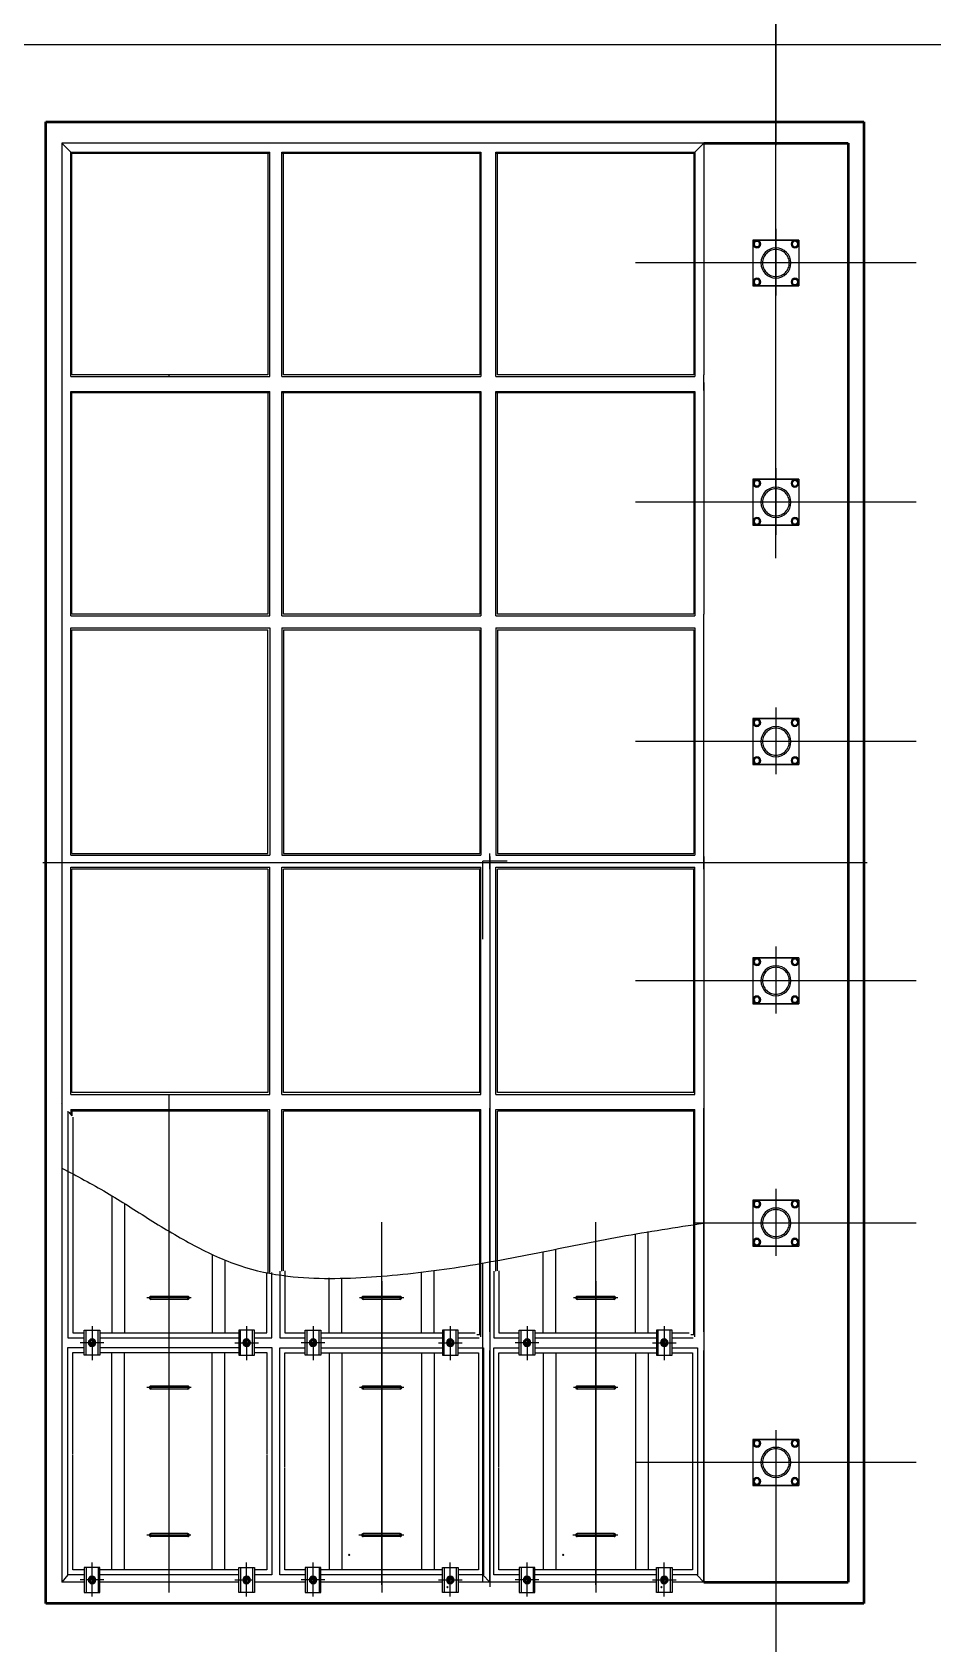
# Model space of a CAD drawing. Extents: x -170 to 1091, y -90 to 504.
# Drawn here: x 247.32 to 252.99, y 65.77 to 75.91 of the extents above; entities that cross this region are included whole.
import ezdxf

# ---------------------------------------------------------------- set-up
doc = ezdxf.new("R2010")
doc.units = 0
doc.header["$LTSCALE"] = 1000
for name, pattern in [('1 实线', [0]), ('2 虚线', [5.75, 4.5, -1.25]), ('4 点画线', [9, 6.25, -1.25, 0.25, -1.25]), ('PF_CENTER', [400, 250, -50, 50, -50])]:
    doc.linetypes.add(name, pattern=pattern)
for name, color, linetype, lineweight in [('01 粗实线', 7, '1 实线', 50), ('02 细灰线', 253, '1 实线', 25), ('03 细红线', 6, '1 实线', 25), ('04 虚线', 54, '2 虚线', 25), ('05 点画线', 141, '4 点画线', 25)]:
    doc.layers.add(name, color=color, linetype=linetype, lineweight=lineweight)
doc.layers.add('02', color=1, linetype='CONTINUOUS')
doc.layers.add('05', color=4, linetype='PF_CENTER')

msp = doc.modelspace()

# ---------------------------------------------------------------- linework, layer by layer
at = {"layer": '01 粗实线'}
for p, q in [((247.40879, 75.34735, 0), (252.55334, 75.34735, 0)), ((247.40879, 66.02735, 0), (247.40879, 75.34735, 0)), ((252.55334, 75.34735, 0), (252.55334, 66.02735, 0)), ((251.54636, 75.21274, 0), (252.45364, 75.21274, 0)), ((252.45364, 75.21274, 0), (252.45364, 66.16171, 0)), ((251.54636, 66.16171, 0), (252.45364, 66.16171, 0)), ((252.55334, 66.02735, 0), (247.40879, 66.02735, 0))]:
    msp.add_line(p, q, dxfattribs=at)
at = {"layer": '01 粗实线', "color": 3, "lineweight": 25}
for p, q in [((251.85543, 74.60435, 0), (251.85543, 74.31522, 0)), ((251.85543, 74.60435, 0), (251.85543, 74.31522, 0)), ((251.85543, 74.60435, 0), (252.14457, 74.60435, 0)), ((252.14457, 74.60435, 0), (251.85543, 74.60435, 0)), ((252.14457, 74.60435, 0), (252.14457, 74.31522, 0)), ((251.85543, 74.31522, 0), (252.14457, 74.31522, 0)), ((252.14457, 74.31522, 0), (251.85543, 74.31522, 0)), ((251.85543, 73.09887, 0), (251.85543, 72.80974, 0)), ((251.85543, 73.09887, 0), (251.85543, 72.80974, 0)), ((251.85543, 73.09887, 0), (252.14457, 73.09887, 0)), ((252.14457, 73.09887, 0), (251.85543, 73.09887, 0)), ((252.14457, 73.09887, 0), (252.14457, 72.80974, 0)), ((251.85543, 72.80974, 0), (252.14457, 72.80974, 0)), ((252.14457, 72.80974, 0), (251.85543, 72.80974, 0)), ((251.85543, 71.59339, 0), (251.85543, 71.30426, 0)), ((251.85543, 71.59339, 0), (251.85543, 71.30426, 0)), ((251.85543, 71.59339, 0), (252.14457, 71.59339, 0)), ((252.14457, 71.59339, 0), (251.85543, 71.59339, 0)), ((252.14457, 71.59339, 0), (252.14457, 71.30426, 0)), ((251.85543, 71.30426, 0), (252.14457, 71.30426, 0)), ((252.14457, 71.30426, 0), (251.85543, 71.30426, 0)), ((251.85543, 70.08874, 0), (251.85543, 69.7996, 0)), ((251.85543, 70.08874, 0), (251.85543, 69.7996, 0)), ((252.14457, 70.08874, 0), (251.85543, 70.08874, 0)), ((251.85543, 70.08874, 0), (252.14457, 70.08874, 0)), ((252.14457, 70.08874, 0), (252.14457, 69.7996, 0)), ((252.14457, 69.7996, 0), (251.85543, 69.7996, 0)), ((251.85543, 69.7996, 0), (252.14457, 69.7996, 0)), ((251.85543, 68.56449, 0), (251.85543, 68.27536, 0)), ((251.85543, 68.56449, 0), (251.85543, 68.27536, 0)), ((252.14457, 68.56449, 0), (251.85543, 68.56449, 0)), ((251.85543, 68.56449, 0), (252.14457, 68.56449, 0)), ((252.14457, 68.56449, 0), (252.14457, 68.27536, 0)), ((252.14457, 68.27536, 0), (251.85543, 68.27536, 0)), ((251.85543, 68.27536, 0), (252.14457, 68.27536, 0)), ((251.85543, 67.05902, 0), (251.85543, 66.76989, 0)), ((251.85543, 67.05902, 0), (251.85543, 66.76989, 0)), ((252.14457, 67.05902, 0), (251.85543, 67.05902, 0)), ((251.85543, 67.05902, 0), (252.14457, 67.05902, 0)), ((252.14457, 67.05902, 0), (252.14457, 66.76989, 0)), ((252.14457, 66.76989, 0), (251.85543, 66.76989, 0)), ((251.85543, 66.76989, 0), (252.14457, 66.76989, 0))]:
    msp.add_line(p, q, dxfattribs=at)
at = {"layer": '01 粗实线', "color": 253, "lineweight": 25}
for p, q in [((247.50683, 69.17443, 0), (247.50849, 69.17237, 0)), ((247.55219, 69.11816, 0), (247.57122, 69.09454, 0))]:
    msp.add_line(p, q, dxfattribs=at)
at = {"layer": '01 粗实线', "color": 9, "lineweight": 25, "elevation": 0}
for points in [[(251.90015, 74.57942), (251.89026, 74.56147), (251.87047, 74.56147), (251.86057, 74.57942), (251.87047, 74.59737), (251.89026, 74.59737)], [(252.09985, 74.57942), (252.10974, 74.56147), (252.12953, 74.56147), (252.13943, 74.57942), (252.12953, 74.59737), (252.10974, 74.59737)], [(251.90015, 74.34015), (251.89026, 74.35809), (251.87047, 74.35809), (251.86057, 74.34015), (251.87047, 74.3222), (251.89026, 74.3222)], [(252.09985, 74.34015), (252.10974, 74.35809), (252.12953, 74.35809), (252.13943, 74.34015), (252.12953, 74.3222), (252.10974, 74.3222)], [(251.90015, 73.07394), (251.89026, 73.056), (251.87047, 73.056), (251.86057, 73.07394), (251.87047, 73.09189), (251.89026, 73.09189)], [(252.09985, 73.07394), (252.10974, 73.056), (252.12953, 73.056), (252.13943, 73.07394), (252.12953, 73.09189), (252.10974, 73.09189)], [(251.90015, 72.83467), (251.89026, 72.85261), (251.87047, 72.85261), (251.86057, 72.83467), (251.87047, 72.81672), (251.89026, 72.81672)], [(252.09985, 72.83467), (252.10974, 72.85261), (252.12953, 72.85261), (252.13943, 72.83467), (252.12953, 72.81672), (252.10974, 72.81672)], [(251.90015, 71.56847), (251.89026, 71.55052), (251.87047, 71.55052), (251.86057, 71.56847), (251.87047, 71.58641), (251.89026, 71.58641)], [(252.09985, 71.56847), (252.10974, 71.55052), (252.12953, 71.55052), (252.13943, 71.56847), (252.12953, 71.58641), (252.10974, 71.58641)], [(251.90015, 71.32919), (251.89026, 71.34714), (251.87047, 71.34714), (251.86057, 71.32919), (251.87047, 71.31125), (251.89026, 71.31125)], [(252.09985, 71.32919), (252.10974, 71.34714), (252.12953, 71.34714), (252.13943, 71.32919), (252.12953, 71.31125), (252.10974, 71.31125)], [(251.90015, 70.06381), (251.89026, 70.04586), (251.87047, 70.04586), (251.86057, 70.06381), (251.87047, 70.08175), (251.89026, 70.08175)], [(252.09985, 70.06381), (252.10974, 70.04586), (252.12953, 70.04586), (252.13943, 70.06381), (252.12953, 70.08175), (252.10974, 70.08175)], [(251.90015, 69.82453), (251.89026, 69.84248), (251.87047, 69.84248), (251.86057, 69.82453), (251.87047, 69.80659), (251.89026, 69.80659)], [(252.09985, 69.82453), (252.10974, 69.84248), (252.12953, 69.84248), (252.13943, 69.82453), (252.12953, 69.80659), (252.10974, 69.80659)], [(251.90015, 68.53957), (251.89026, 68.52162), (251.87047, 68.52162), (251.86057, 68.53957), (251.87047, 68.55751), (251.89026, 68.55751)], [(252.09985, 68.53957), (252.10974, 68.52162), (252.12953, 68.52162), (252.13943, 68.53957), (252.12953, 68.55751), (252.10974, 68.55751)], [(251.90015, 68.30029), (251.89026, 68.31824), (251.87047, 68.31824), (251.86057, 68.30029), (251.87047, 68.28235), (251.89026, 68.28235)], [(252.09985, 68.30029), (252.10974, 68.31824), (252.12953, 68.31824), (252.13943, 68.30029), (252.12953, 68.28235), (252.10974, 68.28235)], [(251.90015, 67.03409), (251.89026, 67.01614), (251.87047, 67.01614), (251.86057, 67.03409), (251.87047, 67.05203), (251.89026, 67.05203)], [(252.09985, 67.03409), (252.10974, 67.01614), (252.12953, 67.01614), (252.13943, 67.03409), (252.12953, 67.05203), (252.10974, 67.05203)], [(251.90015, 66.79481), (251.89026, 66.81276), (251.87047, 66.81276), (251.86057, 66.79481), (251.87047, 66.77687), (251.89026, 66.77687)], [(252.09985, 66.79481), (252.10974, 66.81276), (252.12953, 66.81276), (252.13943, 66.79481), (252.12953, 66.77687), (252.10974, 66.77687)]]:
    msp.add_lwpolyline(points, close=True, dxfattribs=at)
at = {"layer": '01 粗实线', "color": 9, "lineweight": 25}
for centre, radius, start, end in [((251.88036, 74.57942, 0), 0.02393, 90, 270), ((251.88036, 74.57942, 0), 0.01734, 90, 270), ((251.88036, 74.57942, 0), 0.02393, 270, 90), ((251.88036, 74.57942, 0), 0.01734, 270, 90), ((252.11964, 74.57942, 0), 0.02393, 90, 270), ((252.11964, 74.57942, 0), 0.01734, 90, 270), ((252.11964, 74.57942, 0), 0.02393, 270, 90), ((252.11964, 74.57942, 0), 0.01734, 270, 90), ((251.88036, 74.34015, 0), 0.02393, 90, 270), ((251.88036, 74.34015, 0), 0.01734, 90, 270), ((251.88036, 74.34015, 0), 0.02393, 270, 90), ((251.88036, 74.34015, 0), 0.01734, 270, 90), ((252.11964, 74.34015, 0), 0.02393, 90, 270), ((252.11964, 74.34015, 0), 0.01734, 90, 270), ((252.11964, 74.34015, 0), 0.02393, 270, 90), ((252.11964, 74.34015, 0), 0.01734, 270, 90), ((251.88036, 73.07394, 0), 0.02393, 90, 270), ((251.88036, 73.07394, 0), 0.02393, 270, 90), ((252.11964, 73.07394, 0), 0.02393, 90, 270), ((252.11964, 73.07394, 0), 0.02393, 270, 90), ((251.88036, 73.07394, 0), 0.01734, 90, 270), ((251.88036, 73.07394, 0), 0.01734, 270, 90), ((252.11964, 73.07394, 0), 0.01734, 90, 270), ((252.11964, 73.07394, 0), 0.01734, 270, 90), ((251.88036, 72.83467, 0), 0.02393, 90, 270), ((251.88036, 72.83467, 0), 0.01734, 90, 270), ((251.88036, 72.83467, 0), 0.02393, 270, 90), ((251.88036, 72.83467, 0), 0.01734, 270, 90), ((252.11964, 72.83467, 0), 0.02393, 90, 270), ((252.11964, 72.83467, 0), 0.01734, 90, 270), ((252.11964, 72.83467, 0), 0.02393, 270, 90), ((252.11964, 72.83467, 0), 0.01734, 270, 90), ((251.88036, 71.56847, 0), 0.02393, 90, 270), ((251.88036, 71.56847, 0), 0.01734, 90, 270), ((251.88036, 71.56847, 0), 0.02393, 270, 90), ((251.88036, 71.56847, 0), 0.01734, 270, 90), ((252.11964, 71.56847, 0), 0.02393, 90, 270), ((252.11964, 71.56847, 0), 0.01734, 90, 270), ((252.11964, 71.56847, 0), 0.02393, 270, 90), ((252.11964, 71.56847, 0), 0.01734, 270, 90), ((251.88036, 71.32919, 0), 0.02393, 90, 270), ((251.88036, 71.32919, 0), 0.01734, 90, 270), ((251.88036, 71.32919, 0), 0.02393, 270, 90), ((251.88036, 71.32919, 0), 0.01734, 270, 90), ((252.11964, 71.32919, 0), 0.02393, 90, 270), ((252.11964, 71.32919, 0), 0.01734, 90, 270), ((252.11964, 71.32919, 0), 0.02393, 270, 90), ((252.11964, 71.32919, 0), 0.01734, 270, 90), ((251.88036, 70.06381, 0), 0.02393, 90, 270), ((251.88036, 70.06381, 0), 0.01734, 90, 270), ((251.88036, 70.06381, 0), 0.02393, 270, 90), ((251.88036, 70.06381, 0), 0.01734, 270, 90), ((252.11964, 70.06381, 0), 0.02393, 90, 270), ((252.11964, 70.06381, 0), 0.01734, 90, 270), ((252.11964, 70.06381, 0), 0.02393, 270, 90), ((252.11964, 70.06381, 0), 0.01734, 270, 90), ((251.88036, 69.82453, 0), 0.02393, 90, 270), ((251.88036, 69.82453, 0), 0.01734, 90, 270), ((251.88036, 69.82453, 0), 0.02393, 270, 90), ((251.88036, 69.82453, 0), 0.01734, 270, 90), ((252.11964, 69.82453, 0), 0.02393, 90, 270), ((252.11964, 69.82453, 0), 0.01734, 90, 270), ((252.11964, 69.82453, 0), 0.02393, 270, 90), ((252.11964, 69.82453, 0), 0.01734, 270, 90), ((251.88036, 68.53957, 0), 0.02393, 90, 270), ((251.88036, 68.53957, 0), 0.01734, 90, 270), ((251.88036, 68.53957, 0), 0.02393, 270, 90), ((251.88036, 68.53957, 0), 0.01734, 270, 90), ((252.11964, 68.53957, 0), 0.02393, 90, 270), ((252.11964, 68.53957, 0), 0.01734, 90, 270), ((252.11964, 68.53957, 0), 0.02393, 270, 90), ((252.11964, 68.53957, 0), 0.01734, 270, 90), ((251.88036, 68.30029, 0), 0.02393, 90, 270), ((251.88036, 68.30029, 0), 0.01734, 90, 270), ((251.88036, 68.30029, 0), 0.02393, 270, 90), ((251.88036, 68.30029, 0), 0.01734, 270, 90), ((252.11964, 68.30029, 0), 0.02393, 90, 270), ((252.11964, 68.30029, 0), 0.01734, 90, 270), ((252.11964, 68.30029, 0), 0.02393, 270, 90), ((252.11964, 68.30029, 0), 0.01734, 270, 90), ((251.88036, 67.03409, 0), 0.02393, 90, 270), ((251.88036, 67.03409, 0), 0.01734, 90, 270), ((251.88036, 67.03409, 0), 0.02393, 270, 90), ((251.88036, 67.03409, 0), 0.01734, 270, 90), ((252.11964, 67.03409, 0), 0.02393, 90, 270), ((252.11964, 67.03409, 0), 0.01734, 90, 270), ((252.11964, 67.03409, 0), 0.02393, 270, 90), ((252.11964, 67.03409, 0), 0.01734, 270, 90), ((251.88036, 66.79481, 0), 0.02393, 90, 270), ((251.88036, 66.79481, 0), 0.01734, 90, 270), ((251.88036, 66.79481, 0), 0.02393, 270, 90), ((251.88036, 66.79481, 0), 0.01734, 270, 90), ((252.11964, 66.79481, 0), 0.02393, 90, 270), ((252.11964, 66.79481, 0), 0.01734, 90, 270), ((252.11964, 66.79481, 0), 0.02393, 270, 90), ((252.11964, 66.79481, 0), 0.01734, 270, 90)]:
    msp.add_arc(centre, radius, start, end, dxfattribs=at)
at = {"layer": '01 粗实线', "color": 3, "lineweight": 25}
for centre, start, end in [((252, 74.45978, 0), 90, 270), ((252, 74.45978, 0), 270, 90), ((252, 72.95431, 0), 90, 270), ((252, 72.95431, 0), 270, 90), ((252, 71.44883, 0), 90, 270), ((252, 71.44883, 0), 270, 90), ((252, 69.94417, 0), 90, 270), ((252, 69.94417, 0), 270, 90), ((252, 68.41993, 0), 90, 270), ((252, 68.41993, 0), 270, 90), ((252, 66.91445, 0), 90, 270), ((252, 66.91445, 0), 270, 90)]:
    msp.add_arc(centre, 0.09472, start, end, dxfattribs=at)
at = {"layer": '01 粗实线', "lineweight": 25}
for centre, start, end in [((249.31603, 66.33346, 0), 90, 270), ((249.31603, 66.33346, 0), 270, 90), ((250.66199, 66.33346, 0), 90, 270), ((250.66199, 66.33346, 0), 270, 90), ((249.93395, 66.12982, 0), 90, 270), ((249.93395, 66.12982, 0), 270, 90), ((249.94973, 66.1784, 0), 90, 270), ((249.94973, 66.1784, 0), 270, 90), ((251.27991, 66.12982, 0), 90, 270), ((251.27991, 66.12982, 0), 270, 90), ((251.29569, 66.1784, 0), 90, 270), ((251.29569, 66.1784, 0), 270, 90)]:
    msp.add_arc(centre, 0.00353, start, end, dxfattribs=at)
at = {"layer": '02', "ltscale": 8}
msp.add_line((224, 75.83535, 0), (277.35, 75.83535, 0), dxfattribs=at)
at = {"layer": '02 细灰线', "color": 7}
for p, q in [((250.20041, 75.21274, 0), (247.50849, 75.21274, 0)), ((247.50849, 75.21274, 0), (247.50849, 66.98268, 0)), ((247.50849, 75.21274, 0), (247.57122, 75.15001, 0)), ((247.56495, 73.74487, 0), (247.56495, 75.15628, 0)), ((247.56495, 75.15628, 0), (248.81681, 75.15628, 0)), ((247.57122, 73.75664, 0), (247.57122, 75.15001, 0)), ((247.57122, 75.15001, 0), (248.81681, 75.15001, 0)), ((248.80505, 75.15001, 0), (248.80505, 73.75664, 0)), ((248.81681, 75.15001, 0), (248.80505, 75.15001, 0)), ((251.54636, 75.21274, 0), (248.85445, 75.21274, 0)), ((248.89209, 75.15628, 0), (250.14395, 75.15628, 0)), ((248.89209, 75.15001, 0), (250.13768, 75.15001, 0)), ((248.90385, 75.15001, 0), (248.89209, 75.15001, 0)), ((248.90385, 73.75664, 0), (248.90385, 75.15001, 0)), ((250.18472, 75.21274, 0), (250.13768, 75.21274, 0)), ((250.14395, 75.15628, 0), (250.13768, 75.15001, 0)), ((250.13768, 75.15001, 0), (250.13768, 73.75664, 0)), ((250.14395, 75.15628, 0), (250.14395, 73.74487, 0)), ((250.23804, 75.15628, 0), (251.48991, 75.15628, 0)), ((250.23804, 75.15001, 0), (251.48363, 75.15001, 0)), ((250.24981, 75.15001, 0), (250.23804, 75.15001, 0)), ((250.24981, 73.75664, 0), (250.24981, 75.15001, 0)), ((251.53068, 75.21274, 0), (251.48363, 75.21274, 0)), ((251.54636, 75.21274, 0), (251.48363, 75.15001, 0)), ((251.48363, 75.15001, 0), (251.48363, 73.75664, 0)), ((251.48991, 75.15628, 0), (251.48991, 73.74487, 0)), ((251.54636, 75.21274, 0), (251.54636, 73.75664, 0)), ((247.50849, 73.70724, 0), (247.50849, 66.16171, 0)), ((248.80505, 73.75664, 0), (247.57122, 73.75664, 0)), ((250.13768, 73.75664, 0), (248.90385, 73.75664, 0)), ((251.48363, 73.75664, 0), (250.24981, 73.75664, 0)), ((251.54636, 73.65784, 0), (251.54636, 73.75664, 0)), ((251.54636, 73.70724, 0), (251.54636, 72.25113, 0)), ((247.56495, 72.23937, 0), (247.56495, 73.65078, 0)), ((247.56495, 73.65078, 0), (247.57122, 73.64451, 0)), ((247.56495, 73.65078, 0), (248.81681, 73.65078, 0)), ((247.57122, 72.25113, 0), (247.57122, 73.64451, 0)), ((247.57122, 73.64451, 0), (248.81681, 73.64451, 0)), ((248.80505, 73.64451, 0), (248.80505, 72.25113, 0)), ((248.81681, 73.64451, 0), (248.80505, 73.64451, 0)), ((248.89209, 73.65078, 0), (250.14395, 73.65078, 0)), ((248.89209, 73.64451, 0), (250.13768, 73.64451, 0)), ((248.90385, 73.64451, 0), (248.89209, 73.64451, 0)), ((248.90385, 72.25113, 0), (248.90385, 73.64451, 0)), ((250.14395, 73.65078, 0), (250.13768, 73.64451, 0)), ((250.13768, 73.64451, 0), (250.13768, 72.25113, 0)), ((250.14395, 73.65078, 0), (250.14395, 72.23937, 0)), ((250.23804, 73.65078, 0), (251.48991, 73.65078, 0)), ((250.23804, 73.64451, 0), (251.48363, 73.64451, 0)), ((250.24981, 73.64451, 0), (250.23804, 73.64451, 0)), ((250.24981, 72.25113, 0), (250.24981, 73.64451, 0)), ((251.48991, 73.65078, 0), (251.48363, 73.64451, 0)), ((251.48363, 73.64451, 0), (251.48363, 72.25113, 0)), ((251.48991, 73.65078, 0), (251.48991, 72.23937, 0)), ((248.80505, 72.25113, 0), (247.57122, 72.25113, 0)), ((250.13768, 72.25113, 0), (248.90385, 72.25113, 0)), ((251.48363, 72.25113, 0), (250.24981, 72.25113, 0)), ((251.54636, 72.15233, 0), (251.54636, 72.25113, 0)), ((247.56495, 70.73387, 0), (247.56495, 72.16409, 0)), ((247.57122, 70.74563, 0), (247.57122, 72.15233, 0)), ((247.57122, 72.15233, 0), (248.80505, 72.15233, 0)), ((248.80505, 70.74563, 0), (248.80505, 72.15233, 0)), ((248.90385, 72.15233, 0), (250.13768, 72.15233, 0)), ((248.90385, 72.15233, 0), (248.90385, 70.74563, 0)), ((250.13768, 72.15233, 0), (250.13768, 70.74563, 0)), ((250.14395, 72.16409, 0), (250.14395, 72.15233, 0)), ((250.14395, 72.15233, 0), (250.14395, 70.73387, 0)), ((250.24981, 72.15233, 0), (250.24981, 70.74563, 0)), ((250.24981, 72.15233, 0), (251.48363, 72.15233, 0)), ((251.48363, 72.15233, 0), (251.48363, 70.74563, 0)), ((251.48991, 72.16409, 0), (251.48991, 72.15233, 0)), ((251.48991, 72.15233, 0), (251.48991, 70.73387, 0)), ((251.54636, 70.74563, 0), (251.54636, 72.15233, 0)), ((247.57122, 70.74563, 0), (248.80505, 70.74563, 0)), ((248.90385, 70.74563, 0), (250.13768, 70.74563, 0)), ((250.20041, 70.64683, 0), (250.20041, 70.74563, 0)), ((250.20041, 70.72681, 0), (250.20041, 69.12332, 0)), ((250.24981, 70.74563, 0), (251.48363, 70.74563, 0)), ((251.54636, 70.64683, 0), (251.54636, 70.74563, 0)), ((251.54636, 70.72681, 0), (251.54636, 69.12332, 0)), ((247.56495, 69.22918, 0), (247.56495, 70.65859, 0)), ((247.57122, 69.24094, 0), (247.57122, 70.64683, 0)), ((248.80505, 70.64683, 0), (247.57122, 70.64683, 0)), ((248.80505, 70.64683, 0), (248.80505, 69.24094, 0)), ((250.13768, 70.64683, 0), (248.90385, 70.64683, 0)), ((248.90385, 69.24094, 0), (248.90385, 70.64683, 0)), ((250.13768, 69.24094, 0), (250.13768, 70.64683, 0)), ((250.14395, 69.22918, 0), (250.14395, 70.65859, 0)), ((250.20041, 70.64683, 0), (250.20041, 69.14214, 0)), ((251.48363, 70.64683, 0), (250.24981, 70.64683, 0)), ((250.24981, 69.24094, 0), (250.24981, 70.64683, 0)), ((251.48363, 69.24094, 0), (251.48363, 70.64683, 0)), ((251.48991, 69.22918, 0), (251.48991, 70.65859, 0)), ((251.54636, 70.64683, 0), (251.54636, 69.14214, 0)), ((248.80505, 69.24094, 0), (247.57122, 69.24094, 0)), ((250.13768, 69.24094, 0), (248.90385, 69.24094, 0)), ((250.20041, 67.73544, 0), (250.20041, 69.14214, 0)), ((251.48363, 69.24094, 0), (250.24981, 69.24094, 0)), ((251.54636, 67.73544, 0), (251.54636, 69.14214, 0)), ((247.54692, 69.12413, 0), (247.54692, 68.46937, 0)), ((247.56495, 69.13508, 0), (247.56495, 69.10176, 0)), ((247.57122, 69.12332, 0), (247.57122, 69.09397, 0)), ((248.80505, 69.12332, 0), (247.57122, 69.12332, 0)), ((248.80505, 69.12332, 0), (248.80505, 68.10662, 0)), ((250.13768, 69.12332, 0), (248.90385, 69.12332, 0)), ((250.13768, 69.12332, 0), (248.90385, 69.12332, 0)), ((248.90385, 68.11868, 0), (248.90385, 69.12332, 0)), ((250.13768, 67.71662, 0), (250.13768, 69.12332, 0)), ((250.14395, 67.70485, 0), (250.14395, 69.13508, 0)), ((250.20041, 69.12332, 0), (250.20041, 67.71662, 0)), ((250.24981, 68.11868, 0), (250.24981, 69.12332, 0)), ((251.48363, 69.12332, 0), (250.24981, 69.12332, 0)), ((251.48363, 69.12332, 0), (250.24981, 69.12332, 0)), ((251.48363, 67.71662, 0), (251.48363, 69.12332, 0)), ((251.48991, 67.70485, 0), (251.48991, 69.13508, 0)), ((251.54636, 69.12332, 0), (251.54636, 67.71662, 0)), ((247.50849, 68.46937, 0), (247.50849, 67.71662, 0)), ((247.54692, 68.46937, 0), (247.54692, 67.69825, 0)), ((248.82936, 67.69825, 0), (248.82936, 68.10992, 0)), ((248.87921, 68.1167, 0), (248.87921, 67.69858, 0)), ((250.22516, 68.1167, 0), (250.22516, 67.69858, 0)), ((248.3009, 67.95891, 0), (248.0688, 67.95891, 0)), ((248.3009, 67.94009, 0), (248.0688, 67.94009, 0)), ((249.63681, 67.95891, 0), (249.40471, 67.95891, 0)), ((249.63681, 67.94009, 0), (249.40471, 67.94009, 0)), ((250.98277, 67.95891, 0), (250.75067, 67.95891, 0)), ((250.98277, 67.94009, 0), (250.75067, 67.94009, 0)), ((250.20041, 67.73544, 0), (250.20041, 66.13113, 0)), ((251.54636, 67.73544, 0), (251.54636, 66.16171, 0)), ((247.50849, 67.71662, 0), (247.50849, 66.96386, 0)), ((247.54692, 67.69825, 0), (247.6493, 67.69825, 0)), ((247.54692, 66.96386, 0), (247.54692, 67.63619, 0)), ((247.54692, 67.63619, 0), (247.6493, 67.63619, 0)), ((247.74809, 67.69825, 0), (248.6216, 67.69825, 0)), ((247.74809, 67.63619, 0), (248.6216, 67.63619, 0)), ((248.7204, 67.69825, 0), (248.82936, 67.69825, 0)), ((248.7204, 67.63619, 0), (248.82936, 67.63619, 0)), ((248.82936, 67.63619, 0), (248.82936, 66.96386, 0)), ((248.87921, 67.69858, 0), (249.03976, 67.69858, 0)), ((248.87921, 66.96386, 0), (248.87921, 67.63585, 0)), ((248.87921, 67.63585, 0), (249.03976, 67.63585, 0)), ((249.13856, 67.69858, 0), (249.90229, 67.69858, 0)), ((249.13856, 67.63585, 0), (249.90229, 67.63585, 0)), ((250.00109, 67.69858, 0), (250.13434, 67.69858, 0)), ((250.00109, 67.63585, 0), (250.16165, 67.63585, 0)), ((250.13768, 67.71662, 0), (250.11976, 67.71662, 0)), ((250.13768, 67.71662, 0), (250.11976, 67.71662, 0)), ((250.16165, 67.63585, 0), (250.16165, 66.96386, 0)), ((250.20041, 67.71662, 0), (250.20041, 67.61782, 0)), ((250.22516, 67.69858, 0), (250.38572, 67.69858, 0)), ((250.22516, 66.96386, 0), (250.22516, 67.63585, 0)), ((250.22516, 67.63585, 0), (250.38572, 67.63585, 0)), ((250.48452, 67.69858, 0), (251.24825, 67.69858, 0)), ((250.48452, 67.63585, 0), (251.24825, 67.63585, 0)), ((251.34705, 67.69858, 0), (251.4803, 67.69858, 0)), ((251.34705, 67.63585, 0), (251.50761, 67.63585, 0)), ((251.48363, 67.71662, 0), (251.46571, 67.71662, 0)), ((251.48363, 67.71662, 0), (251.46571, 67.71662, 0)), ((251.50761, 67.63585, 0), (251.50761, 66.96386, 0)), ((251.54636, 67.71662, 0), (251.54636, 67.61782, 0)), ((250.20041, 66.8784, 0), (250.20041, 67.61782, 0)), ((251.54636, 66.8784, 0), (251.54636, 67.61782, 0)), ((248.3009, 67.39434, 0), (248.0688, 67.39434, 0)), ((248.3009, 67.37553, 0), (248.0688, 67.37553, 0)), ((249.63681, 67.39434, 0), (249.40471, 67.39434, 0)), ((249.63681, 67.37553, 0), (249.40471, 67.37553, 0)), ((250.98277, 67.39434, 0), (250.75067, 67.39434, 0)), ((250.98277, 67.37553, 0), (250.75067, 67.37553, 0)), ((247.50849, 66.96386, 0), (247.50849, 66.16171, 0)), ((247.54692, 66.20674, 0), (247.54692, 66.96386, 0)), ((248.82936, 66.96386, 0), (248.82936, 66.20674, 0)), ((248.87921, 66.20641, 0), (248.87921, 66.96386, 0)), ((250.16165, 66.96386, 0), (250.16165, 66.20641, 0)), ((250.22516, 66.20641, 0), (250.22516, 66.96386, 0)), ((251.50761, 66.96386, 0), (251.50761, 66.20641, 0)), ((250.20041, 66.16171, 0), (250.20041, 66.8784, 0)), ((251.54636, 66.16171, 0), (251.54636, 66.8784, 0)), ((248.3009, 66.46673, 0), (248.0688, 66.46673, 0)), ((248.3009, 66.44792, 0), (248.0688, 66.44792, 0)), ((249.63681, 66.46673, 0), (249.40471, 66.46673, 0)), ((249.63681, 66.44792, 0), (249.40471, 66.44792, 0)), ((250.98277, 66.46673, 0), (250.75067, 66.46673, 0)), ((250.98277, 66.44792, 0), (250.75067, 66.44792, 0)), ((247.54692, 66.20674, 0), (247.50849, 66.16171, 0)), ((247.6493, 66.20674, 0), (247.54692, 66.20674, 0)), ((248.6216, 66.20674, 0), (247.74809, 66.20674, 0)), ((248.82936, 66.20674, 0), (248.7204, 66.20674, 0)), ((249.03976, 66.20641, 0), (248.87921, 66.20641, 0)), ((249.90229, 66.20641, 0), (249.13856, 66.20641, 0)), ((250.16165, 66.20641, 0), (250.00109, 66.20641, 0)), ((250.15571, 66.20641, 0), (250.20041, 66.16171, 0)), ((250.38572, 66.20641, 0), (250.22516, 66.20641, 0)), ((251.24825, 66.20641, 0), (250.48452, 66.20641, 0)), ((251.50761, 66.20641, 0), (251.34705, 66.20641, 0)), ((251.50167, 66.20641, 0), (251.54636, 66.16171, 0)), ((247.6493, 66.16171, 0), (247.50849, 66.16171, 0)), ((248.6216, 66.16171, 0), (247.74809, 66.16171, 0)), ((249.03976, 66.16171, 0), (248.7204, 66.16171, 0)), ((249.90229, 66.16171, 0), (249.13856, 66.16171, 0)), ((250.20041, 66.16171, 0), (250.00109, 66.16171, 0)), ((250.38572, 66.16171, 0), (250.06636, 66.16171, 0)), ((251.24825, 66.16171, 0), (250.48452, 66.16171, 0)), ((251.54636, 66.16171, 0), (251.34705, 66.16171, 0))]:
    msp.add_line(p, q, dxfattribs=at)
at = {"layer": '02 细灰线', "color": 7, "elevation": 0}
for points in [[(247.74809, 67.58881), (247.6493, 67.58881), (247.6493, 67.74563), (247.74809, 67.74563)], [(248.6216, 67.58881), (248.7204, 67.58881), (248.7204, 67.74563), (248.6216, 67.74563)], [(249.13856, 67.58881), (249.03976, 67.58881), (249.03976, 67.74563), (249.13856, 67.74563)], [(249.90229, 67.58881), (250.00109, 67.58881), (250.00109, 67.74563), (249.90229, 67.74563)], [(250.48452, 67.58881), (250.38572, 67.58881), (250.38572, 67.74563), (250.48452, 67.74563)], [(251.24825, 67.58881), (251.34705, 67.58881), (251.34705, 67.74563), (251.24825, 67.74563)], [(247.69869, 67.68774), (247.67988, 67.67748), (247.67988, 67.65696), (247.69869, 67.6467), (247.71751, 67.65696), (247.71751, 67.67748)], [(248.671, 67.68774), (248.68982, 67.67748), (248.68982, 67.65696), (248.671, 67.6467), (248.65218, 67.65696), (248.65218, 67.67748)], [(249.08916, 67.68774), (249.07035, 67.67748), (249.07035, 67.65696), (249.08916, 67.6467), (249.10798, 67.65696), (249.10798, 67.67748)], [(249.95169, 67.68774), (249.97051, 67.67748), (249.97051, 67.65696), (249.95169, 67.6467), (249.93287, 67.65696), (249.93287, 67.67748)], [(250.43512, 67.68774), (250.4163, 67.67748), (250.4163, 67.65696), (250.43512, 67.6467), (250.45394, 67.65696), (250.45394, 67.67748)], [(251.29765, 67.68774), (251.31647, 67.67748), (251.31647, 67.65696), (251.29765, 67.6467), (251.27883, 67.65696), (251.27883, 67.67748)], [(247.74809, 66.25345), (247.6493, 66.25345), (247.6493, 66.09663), (247.74809, 66.09663)], [(248.6216, 66.25345), (248.7204, 66.25345), (248.7204, 66.09663), (248.6216, 66.09663)], [(249.13856, 66.25345), (249.03976, 66.25345), (249.03976, 66.09663), (249.13856, 66.09663)], [(249.90229, 66.25345), (250.00109, 66.25345), (250.00109, 66.09663), (249.90229, 66.09663)], [(250.48452, 66.25345), (250.38572, 66.25345), (250.38572, 66.09663), (250.48452, 66.09663)], [(251.24825, 66.25345), (251.34705, 66.25345), (251.34705, 66.09663), (251.24825, 66.09663)], [(247.69869, 66.15452), (247.67988, 66.16478), (247.67988, 66.1853), (247.69869, 66.19556), (247.71751, 66.1853), (247.71751, 66.16478)], [(248.671, 66.15452), (248.68982, 66.16478), (248.68982, 66.1853), (248.671, 66.19556), (248.65218, 66.1853), (248.65218, 66.16478)], [(249.08916, 66.15452), (249.07035, 66.16478), (249.07035, 66.1853), (249.08916, 66.19556), (249.10798, 66.1853), (249.10798, 66.16478)], [(249.95169, 66.15452), (249.97051, 66.16478), (249.97051, 66.1853), (249.95169, 66.19556), (249.93287, 66.1853), (249.93287, 66.16478)], [(250.43512, 66.15452), (250.4163, 66.16478), (250.4163, 66.1853), (250.43512, 66.19556), (250.45394, 66.1853), (250.45394, 66.16478)], [(251.29765, 66.15452), (251.31647, 66.16478), (251.31647, 66.1853), (251.29765, 66.19556), (251.27883, 66.1853), (251.27883, 66.16478)]]:
    msp.add_lwpolyline(points, close=True, dxfattribs=at)
at = {"layer": '02 细灰线', "color": 7}
for centre, radius, start, end in [((248.0688, 67.9495, 0), 0.00941, 89.971692, 269.999987), ((248.3009, 67.9495, 0), 0.00941, 269.982951, 89.999947), ((248.3009, 67.9495, 0), 0.000000000765, 270, 90), ((248.3009, 67.9495, 0), 0.000000000765, 90, 270), ((249.40471, 67.9495, 0), 0.00941, 89.971692, 269.999987), ((249.63681, 67.9495, 0), 0.00941, 269.982951, 89.999947), ((249.63681, 67.9495, 0), 0.000000000765, 270, 90), ((249.63681, 67.9495, 0), 0.000000000765, 90, 270), ((250.75067, 67.9495, 0), 0.00941, 89.971692, 269.999987), ((250.98277, 67.9495, 0), 0.00941, 269.982951, 89.999947), ((250.98277, 67.9495, 0), 0.000000000765, 270, 90), ((250.98277, 67.9495, 0), 0.000000000765, 90, 270), ((247.69869, 67.66722, 0), 0.02352, 90, 270), ((247.69869, 67.66722, 0), 0.01804, 90, 270), ((247.69869, 67.66722, 0), 0.01255, 90, 270), ((247.69869, 67.66722, 0), 0.02352, 270, 90), ((247.69869, 67.66722, 0), 0.01804, 270, 90), ((247.69869, 67.66722, 0), 0.01255, 270, 90), ((248.671, 67.66722, 0), 0.02352, 90, 270), ((248.671, 67.66722, 0), 0.01804, 90, 270), ((248.671, 67.66722, 0), 0.01255, 90, 270), ((248.671, 67.66722, 0), 0.02352, 270, 90), ((248.671, 67.66722, 0), 0.01804, 270, 90), ((248.671, 67.66722, 0), 0.01255, 270, 90), ((249.08916, 67.66722, 0), 0.02352, 90, 270), ((249.08916, 67.66722, 0), 0.01804, 90, 270), ((249.08916, 67.66722, 0), 0.01255, 90, 270), ((249.08916, 67.66722, 0), 0.02352, 270, 90), ((249.08916, 67.66722, 0), 0.01804, 270, 90), ((249.08916, 67.66722, 0), 0.01255, 270, 90), ((249.95169, 67.66722, 0), 0.02352, 90, 270), ((249.95169, 67.66722, 0), 0.01804, 90, 270), ((249.95169, 67.66722, 0), 0.01255, 90, 270), ((249.95169, 67.66722, 0), 0.02352, 270, 90), ((249.95169, 67.66722, 0), 0.01804, 270, 90), ((249.95169, 67.66722, 0), 0.01255, 270, 90), ((250.43512, 67.66722, 0), 0.02352, 90, 270), ((250.43512, 67.66722, 0), 0.01804, 90, 270), ((250.43512, 67.66722, 0), 0.01255, 90, 270), ((250.43512, 67.66722, 0), 0.02352, 270, 90), ((250.43512, 67.66722, 0), 0.01804, 270, 90), ((250.43512, 67.66722, 0), 0.01255, 270, 90), ((251.29765, 67.66722, 0), 0.02352, 90, 270), ((251.29765, 67.66722, 0), 0.01804, 90, 270), ((251.29765, 67.66722, 0), 0.01255, 90, 270), ((251.29765, 67.66722, 0), 0.02352, 270, 90), ((251.29765, 67.66722, 0), 0.01804, 270, 90), ((251.29765, 67.66722, 0), 0.01255, 270, 90), ((248.0688, 67.38494, 0), 0.00941, 90, 270.028295), ((248.3009, 67.38494, 0), 0.00941, 270, 90.016995), ((248.3009, 67.38494, 0), 0.000000000765, 270, 90), ((248.3009, 67.38494, 0), 0.000000000765, 90, 270), ((249.40471, 67.38494, 0), 0.00941, 90, 270.028295), ((249.63681, 67.38494, 0), 0.00941, 270, 90.016995), ((249.63681, 67.38494, 0), 0.000000000765, 270, 90), ((249.63681, 67.38494, 0), 0.000000000765, 90, 270), ((250.75067, 67.38494, 0), 0.00941, 90, 270.028295), ((250.98277, 67.38494, 0), 0.00941, 270, 90.016995), ((250.98277, 67.38494, 0), 0.000000000765, 270, 90), ((250.98277, 67.38494, 0), 0.000000000765, 90, 270), ((248.0688, 66.45732, 0), 0.00941, 89.971692, 269.999987), ((248.3009, 66.45732, 0), 0.00941, 269.982951, 89.999947), ((248.3009, 66.45732, 0), 0.000000000765, 270, 90), ((248.3009, 66.45732, 0), 0.000000000765, 90, 270), ((249.40471, 66.45732, 0), 0.00941, 89.971692, 269.999987), ((249.63681, 66.45732, 0), 0.00941, 269.982951, 89.999947), ((249.63681, 66.45732, 0), 0.000000000765, 270, 90), ((249.63681, 66.45732, 0), 0.000000000765, 90, 270), ((250.75067, 66.45732, 0), 0.00941, 89.971692, 269.999987), ((250.98277, 66.45732, 0), 0.00941, 269.982951, 89.999947), ((250.98277, 66.45732, 0), 0.000000000765, 270, 90), ((250.98277, 66.45732, 0), 0.000000000765, 90, 270), ((247.69869, 66.17504, 0), 0.02352, 90, 270), ((247.69869, 66.17504, 0), 0.01804, 90, 270), ((247.69869, 66.17504, 0), 0.01255, 90, 270), ((247.69869, 66.17504, 0), 0.02352, 270, 90), ((247.69869, 66.17504, 0), 0.01804, 270, 90), ((247.69869, 66.17504, 0), 0.01255, 270, 90), ((248.671, 66.17504, 0), 0.02352, 90, 270), ((248.671, 66.17504, 0), 0.01804, 90, 270), ((248.671, 66.17504, 0), 0.01255, 90, 270), ((248.671, 66.17504, 0), 0.02352, 270, 90), ((248.671, 66.17504, 0), 0.01804, 270, 90), ((248.671, 66.17504, 0), 0.01255, 270, 90), ((249.08916, 66.17504, 0), 0.02352, 90, 270), ((249.08916, 66.17504, 0), 0.01804, 90, 270), ((249.08916, 66.17504, 0), 0.01255, 90, 270), ((249.08916, 66.17504, 0), 0.02352, 270, 90), ((249.08916, 66.17504, 0), 0.01804, 270, 90), ((249.08916, 66.17504, 0), 0.01255, 270, 90), ((249.95169, 66.17504, 0), 0.02352, 90, 270), ((249.95169, 66.17504, 0), 0.01804, 90, 270), ((249.95169, 66.17504, 0), 0.01255, 90, 270), ((249.95169, 66.17504, 0), 0.02352, 270, 90), ((249.95169, 66.17504, 0), 0.01804, 270, 90), ((249.95169, 66.17504, 0), 0.01255, 270, 90), ((250.43512, 66.17504, 0), 0.02352, 90, 270), ((250.43512, 66.17504, 0), 0.01804, 90, 270), ((250.43512, 66.17504, 0), 0.01255, 90, 270), ((250.43512, 66.17504, 0), 0.02352, 270, 90), ((250.43512, 66.17504, 0), 0.01804, 270, 90), ((250.43512, 66.17504, 0), 0.01255, 270, 90), ((251.29765, 66.17504, 0), 0.02352, 90, 270), ((251.29765, 66.17504, 0), 0.01804, 90, 270), ((251.29765, 66.17504, 0), 0.01255, 90, 270), ((251.29765, 66.17504, 0), 0.02352, 270, 90), ((251.29765, 66.17504, 0), 0.01804, 270, 90), ((251.29765, 66.17504, 0), 0.01255, 270, 90)]:
    msp.add_arc(centre, radius, start, end, dxfattribs=at)
at = {"layer": '02 细灰线'}
msp.add_open_spline([(247.50849, 68.76632, 0), (247.60288, 68.71635, 0), (247.79284, 68.61578, 0), (248.06232, 68.43998, 0), (248.33616, 68.27617, 0), (248.62222, 68.14111, 0), (249.00049, 68.06305, 0), (249.45704, 68.07384, 0), (249.98126, 68.13323, 0), (250.50242, 68.23129, 0), (251.02209, 68.34002, 0), (251.37197, 68.39335, 0), (251.54636, 68.41993, 0)], degree=3, knots=[0, 0, 0, 0, 0.32021522, 0.6445154, 0.96443145, 1.27783899, 1.58805414, 2.11325814, 2.63969071, 3.17076878, 3.70318082, 4.23228713, 4.23228713, 4.23228713, 4.23228713], dxfattribs=at)
at = {"layer": '03 细红线'}
for p, q in [((248.81681, 73.74487, 0), (248.81681, 75.15628, 0)), ((248.89209, 73.74487, 0), (248.89209, 75.15628, 0)), ((250.23804, 73.74487, 0), (250.23804, 75.15628, 0)), ((247.56495, 73.74487, 0), (248.81681, 73.74487, 0)), ((248.89209, 73.74487, 0), (250.14395, 73.74487, 0)), ((250.23804, 73.74487, 0), (251.48991, 73.74487, 0)), ((248.81681, 72.23937, 0), (248.81681, 73.65078, 0)), ((248.89209, 72.23937, 0), (248.89209, 73.65078, 0)), ((250.23804, 72.23937, 0), (250.23804, 73.65078, 0)), ((247.56495, 72.23937, 0), (248.81681, 72.23937, 0)), ((248.89209, 72.23937, 0), (250.14395, 72.23937, 0)), ((250.23804, 72.23937, 0), (251.48991, 72.23937, 0)), ((247.56495, 72.16409, 0), (248.81681, 72.16409, 0)), ((248.81681, 72.16409, 0), (248.81681, 70.73387, 0)), ((248.89209, 72.16409, 0), (250.14395, 72.16409, 0)), ((248.89209, 72.16409, 0), (248.89209, 70.73387, 0)), ((250.23804, 72.16409, 0), (250.23804, 70.73387, 0)), ((250.23804, 72.16409, 0), (251.48991, 72.16409, 0)), ((247.56495, 70.73387, 0), (248.81681, 70.73387, 0)), ((248.89209, 70.73387, 0), (250.14395, 70.73387, 0)), ((250.23804, 70.73387, 0), (251.48991, 70.73387, 0)), ((247.56495, 70.65859, 0), (248.81681, 70.65859, 0)), ((248.81681, 69.22918, 0), (248.81681, 70.65859, 0)), ((248.89209, 70.65859, 0), (250.14395, 70.65859, 0)), ((248.89209, 69.22918, 0), (248.89209, 70.65859, 0)), ((250.23804, 70.65859, 0), (251.48991, 70.65859, 0)), ((250.23804, 69.22918, 0), (250.23804, 70.65859, 0)), ((247.56495, 69.22918, 0), (248.81681, 69.22918, 0)), ((248.89209, 69.22918, 0), (250.14395, 69.22918, 0)), ((250.23804, 69.22918, 0), (251.48991, 69.22918, 0)), ((247.56495, 69.13508, 0), (248.81681, 69.13508, 0)), ((248.81681, 68.10822, 0), (248.81681, 69.13508, 0)), ((248.89209, 69.13508, 0), (250.14395, 69.13508, 0)), ((248.89209, 69.13508, 0), (250.14395, 69.13508, 0)), ((248.89209, 68.11751, 0), (248.89209, 69.13508, 0)), ((250.23804, 68.11751, 0), (250.23804, 69.13508, 0)), ((250.23804, 69.13508, 0), (251.48991, 69.13508, 0)), ((250.23804, 69.13508, 0), (251.48991, 69.13508, 0))]:
    msp.add_line(p, q, dxfattribs=at)
at = {"layer": '03 细红线', "color": 253}
for p, q in [((250.15767, 66.16171, 0), (250.13768, 66.16171, 0)), ((251.50363, 66.16171, 0), (251.48363, 66.16171, 0))]:
    msp.add_line(p, q, dxfattribs=at)
at = {"layer": '03 细红线'}
for centre, start, end in [((247.69869, 67.66722, 0), 180, 90), ((248.671, 67.66722, 0), 90, 0.000001), ((249.08916, 67.66722, 0), 180, 90), ((249.95169, 67.66722, 0), 90, 0.000001), ((250.43512, 67.66722, 0), 180, 90), ((251.29765, 67.66722, 0), 90, 0.000001), ((247.69869, 66.17504, 0), 270, 180.000002), ((248.671, 66.17504, 0), 0.000001, 270), ((249.08916, 66.17504, 0), 270, 180.000002), ((249.95169, 66.17504, 0), 0.000001, 270), ((250.43512, 66.17504, 0), 270, 180.000002), ((251.29765, 66.17504, 0), 0.000001, 270)]:
    msp.add_arc(centre, 0.01019, start, end, dxfattribs=at)
at = {"layer": '04 虚线'}
for p, q in [((250.15767, 70.20509, 0), (250.15767, 70.69623, 0)), ((247.57828, 69.08522, 0), (247.57828, 68.46937, 0)), ((247.82415, 68.59088, 0), (247.82415, 67.72961, 0)), ((247.90257, 68.54232, 0), (247.90257, 67.72961, 0)), ((247.57828, 68.46937, 0), (247.57828, 67.72961, 0)), ((251.1173, 67.72995, 0), (251.1173, 68.35257, 0)), ((251.19571, 67.72995, 0), (251.19571, 68.36637, 0)), ((250.53706, 67.72995, 0), (250.53706, 68.23998, 0)), ((250.61547, 67.72995, 0), (250.61547, 68.25547, 0)), ((248.4547, 68.2228, 0), (248.4547, 67.72961, 0)), ((248.53311, 68.18828, 0), (248.53311, 67.72961, 0)), ((250.15767, 66.16171, 0), (250.15767, 68.1703, 0)), ((248.79799, 67.72961, 0), (248.79799, 68.10565, 0)), ((248.91057, 68.12022, 0), (248.91057, 67.72995, 0)), ((249.1911, 67.72995, 0), (249.1911, 68.0745, 0)), ((249.26951, 67.72995, 0), (249.26951, 68.07476, 0)), ((249.77135, 67.72995, 0), (249.77135, 68.11074, 0)), ((249.84976, 67.72995, 0), (249.84976, 68.12077, 0)), ((250.25653, 68.12022, 0), (250.25653, 67.72995, 0)), ((247.57828, 67.72961, 0), (247.6493, 67.72961, 0)), ((247.66106, 67.58881, 0), (247.66106, 67.74563, 0)), ((247.73633, 67.58881, 0), (247.73633, 67.74563, 0)), ((247.74809, 67.72961, 0), (248.6216, 67.72961, 0)), ((248.63336, 67.58881, 0), (248.63336, 67.74563, 0)), ((248.70864, 67.58881, 0), (248.70864, 67.74563, 0)), ((248.7204, 67.72961, 0), (248.79799, 67.72961, 0)), ((248.91057, 67.72995, 0), (249.03976, 67.72995, 0)), ((249.05153, 67.58881, 0), (249.05153, 67.74563, 0)), ((249.1268, 67.58881, 0), (249.1268, 67.74563, 0)), ((249.13856, 67.72995, 0), (249.90229, 67.72995, 0)), ((249.91406, 67.58881, 0), (249.91406, 67.74563, 0)), ((249.98933, 67.58881, 0), (249.98933, 67.74563, 0)), ((250.00109, 67.72995, 0), (250.10898, 67.72995, 0)), ((250.25653, 67.72995, 0), (250.38572, 67.72995, 0)), ((250.39748, 67.58881, 0), (250.39748, 67.74563, 0)), ((250.47276, 67.58881, 0), (250.47276, 67.74563, 0)), ((250.48452, 67.72995, 0), (251.24825, 67.72995, 0)), ((251.26001, 67.58881, 0), (251.26001, 67.74563, 0)), ((251.33529, 67.58881, 0), (251.33529, 67.74563, 0)), ((251.34705, 67.72995, 0), (251.45493, 67.72995, 0)), ((247.57828, 66.96386, 0), (247.57828, 67.60482, 0)), ((247.57828, 67.60482, 0), (247.6493, 67.60482, 0)), ((247.74809, 67.60482, 0), (248.6216, 67.60482, 0)), ((247.82415, 66.23811, 0), (247.82415, 67.60482, 0)), ((247.90257, 66.23811, 0), (247.90257, 67.60482, 0)), ((248.4547, 66.23811, 0), (248.4547, 67.60482, 0)), ((248.53311, 66.23811, 0), (248.53311, 67.60482, 0)), ((248.7204, 67.60482, 0), (248.79799, 67.60482, 0)), ((248.79799, 67.60482, 0), (248.79799, 66.96386, 0)), ((248.91057, 66.88232, 0), (248.91057, 67.60449, 0)), ((248.91057, 67.60449, 0), (249.03976, 67.60449, 0)), ((249.13856, 67.60449, 0), (249.90229, 67.60449, 0)), ((249.1911, 67.60449, 0), (249.1911, 66.23777, 0)), ((249.26951, 67.60449, 0), (249.26951, 66.23777, 0)), ((249.77135, 67.60449, 0), (249.77135, 66.23777, 0)), ((249.84976, 67.60449, 0), (249.84976, 66.23777, 0)), ((250.00109, 67.60449, 0), (250.13028, 67.60449, 0)), ((250.13028, 67.60449, 0), (250.13028, 66.96386, 0)), ((250.25653, 66.88232, 0), (250.25653, 67.60449, 0)), ((250.25653, 67.60449, 0), (250.38572, 67.60449, 0)), ((250.48452, 67.60449, 0), (251.24825, 67.60449, 0)), ((250.53706, 67.60449, 0), (250.53706, 66.23777, 0)), ((250.61547, 67.60449, 0), (250.61547, 66.23777, 0)), ((251.1173, 67.60449, 0), (251.1173, 66.23777, 0)), ((251.19571, 67.60449, 0), (251.19571, 66.23777, 0)), ((251.34705, 67.60449, 0), (251.47624, 67.60449, 0)), ((251.47624, 67.60449, 0), (251.47624, 66.96386, 0)), ((247.57828, 66.23811, 0), (247.57828, 66.95994, 0)), ((248.79799, 66.95994, 0), (248.79799, 66.23811, 0)), ((250.13028, 66.96386, 0), (250.13028, 66.23777, 0)), ((251.47624, 66.96386, 0), (251.47624, 66.23777, 0)), ((248.91057, 66.23777, 0), (248.91057, 66.8784, 0)), ((250.25653, 66.23777, 0), (250.25653, 66.8784, 0)), ((247.6493, 66.23811, 0), (247.57828, 66.23811, 0)), ((247.66106, 66.25345, 0), (247.66106, 66.09663, 0)), ((247.73633, 66.25345, 0), (247.73633, 66.09663, 0)), ((248.6216, 66.23811, 0), (247.74809, 66.23811, 0)), ((248.63336, 66.25345, 0), (248.63336, 66.09663, 0)), ((248.70864, 66.25345, 0), (248.70864, 66.09663, 0)), ((248.79799, 66.23811, 0), (248.7204, 66.23811, 0)), ((249.03976, 66.23777, 0), (248.91057, 66.23777, 0)), ((249.05153, 66.25345, 0), (249.05153, 66.09663, 0)), ((249.1268, 66.25345, 0), (249.1268, 66.09663, 0)), ((249.90229, 66.23777, 0), (249.13856, 66.23777, 0)), ((249.91406, 66.25345, 0), (249.91406, 66.09663, 0)), ((249.98933, 66.25345, 0), (249.98933, 66.09663, 0)), ((250.13028, 66.23777, 0), (250.00109, 66.23777, 0)), ((250.38572, 66.23777, 0), (250.25653, 66.23777, 0)), ((250.39748, 66.25345, 0), (250.39748, 66.09663, 0)), ((250.47276, 66.25345, 0), (250.47276, 66.09663, 0)), ((251.24825, 66.23777, 0), (250.48452, 66.23777, 0)), ((251.26001, 66.25345, 0), (251.26001, 66.09663, 0)), ((251.33529, 66.25345, 0), (251.33529, 66.09663, 0)), ((251.47624, 66.23777, 0), (251.34705, 66.23777, 0))]:
    msp.add_line(p, q, dxfattribs=at)
for centre, start, end in [((252, 74.45978, 0), 90, 270), ((252, 74.45978, 0), 270, 90), ((252, 72.95431, 0), 90, 270), ((252, 72.95431, 0), 270, 90), ((252, 71.44883, 0), 90, 270), ((252, 71.44883, 0), 270, 90), ((252, 69.94417, 0), 90, 270), ((252, 69.94417, 0), 270, 90), ((252, 68.41993, 0), 90, 270), ((252, 68.41993, 0), 270, 90), ((252, 66.91445, 0), 90, 270), ((252, 66.91445, 0), 270, 90)]:
    msp.add_arc(centre, 0.08475, start, end, dxfattribs=at)
at = {"layer": '05', "ltscale": 8}
for p, q in [((252, 82.69885, 0), (252, 75.20074, 0)), ((252, 72.60186, 0), (252, 82.69885)), ((247.38879, 70.68735, 0), (252.57334, 70.68735, 0))]:
    msp.add_line(p, q, dxfattribs=at)
at = {"layer": '05 点画线'}
for p, q in [((248.18147, 75.15628, 0), (248.18147, 75.15001, 0)), ((249.52076, 75.15001, 0), (249.52076, 75.15628, 0)), ((252, 74.67533, 0), (252, 74.25459, 0)), ((252.8816, 74.45978, 0), (251.1169, 74.45978, 0)), ((252.18858, 74.45978, 0), (251.80992, 74.45978, 0)), ((248.18147, 73.75664, 0), (248.18147, 73.74487, 0)), ((248.18147, 73.75664, 0), (248.18147, 73.74487, 0)), ((248.18147, 73.65078, 0), (248.18147, 73.64451, 0)), ((248.18147, 73.65078, 0), (248.18147, 73.64451, 0)), ((252, 73.16985, 0), (252, 72.74912, 0)), ((252.8816, 72.95431, 0), (251.1169, 72.95431, 0)), ((252.18858, 72.95431, 0), (251.80992, 72.95431, 0)), ((252, 71.66438, 0), (252, 71.24364, 0)), ((252.8816, 71.44883, 0), (251.1169, 71.44883, 0)), ((252.18858, 71.44883, 0), (251.80992, 71.44883, 0)), ((250.31, 70.69623, 0), (250.15767, 70.69623, 0)), ((252, 70.15972, 0), (252, 69.73898, 0)), ((252.8816, 69.94417, 0), (251.1169, 69.94417, 0)), ((252.18858, 69.94417, 0), (251.80992, 69.94417, 0)), ((248.18147, 69.22212, 0), (248.18147, 67.99081, 0)), ((252, 68.63548, 0), (252, 68.21474, 0)), ((248.18485, 66.09663, 0), (248.18485, 68.38745, 0)), ((249.52076, 67.52843, 0), (249.52076, 68.42618, 0)), ((250.86672, 67.52843, 0), (250.86672, 68.42618, 0)), ((252.8816, 68.41993, 0), (251.48363, 68.41993, 0)), ((252.18858, 68.41993, 0), (251.80992, 68.41993, 0)), ((249.52043, 68.0545, 0), (249.52043, 67.64977, 0)), ((250.86638, 68.0545, 0), (250.86638, 67.64977, 0)), ((248.32209, 67.9495, 0), (248.04331, 67.9495, 0)), ((248.0688, 67.94009, 0), (248.0688, 67.95891, 0)), ((248.3009, 67.94009, 0), (248.3009, 67.95891, 0)), ((249.65997, 67.9495, 0), (249.38108, 67.9495, 0)), ((249.40471, 67.94009, 0), (249.40471, 67.95891, 0)), ((249.63681, 67.94009, 0), (249.63681, 67.95891, 0)), ((251.00592, 67.9495, 0), (250.72704, 67.9495, 0)), ((250.75067, 67.94009, 0), (250.75067, 67.95891, 0)), ((250.98277, 67.94009, 0), (250.98277, 67.95891, 0)), ((247.69869, 67.77072, 0), (247.69869, 67.55662, 0)), ((248.671, 67.77072, 0), (248.671, 67.55662, 0)), ((249.08916, 67.77072, 0), (249.08916, 67.55662, 0)), ((249.52076, 67.80601, 0), (249.52076, 66.09663, 0)), ((249.95169, 67.77072, 0), (249.95169, 67.55662, 0)), ((250.43512, 67.77072, 0), (250.43512, 67.55662, 0)), ((250.86672, 67.80601, 0), (250.86672, 66.09663, 0)), ((251.29765, 67.77072, 0), (251.29765, 67.55662, 0)), ((247.77319, 67.66722, 0), (247.6242, 67.66722, 0)), ((248.18485, 66.1661, 0), (248.18485, 67.67617, 0)), ((248.59651, 67.66722, 0), (248.74549, 67.66722, 0)), ((249.16366, 67.66722, 0), (249.01467, 67.66722, 0)), ((249.52043, 66.14517, 0), (249.52043, 67.68466, 0)), ((249.8772, 67.66722, 0), (250.02618, 67.66722, 0)), ((250.50961, 67.66722, 0), (250.36063, 67.66722, 0)), ((250.86638, 66.14517, 0), (250.86638, 67.68466, 0)), ((251.22316, 67.66722, 0), (251.37214, 67.66722, 0)), ((248.32209, 67.38494, 0), (248.04331, 67.38494, 0)), ((248.0688, 67.39434, 0), (248.0688, 67.37553, 0)), ((248.3009, 67.39434, 0), (248.3009, 67.37553, 0)), ((249.65997, 67.38494, 0), (249.38108, 67.38494, 0)), ((249.40471, 67.39434, 0), (249.40471, 67.37553, 0)), ((249.63681, 67.39434, 0), (249.63681, 67.37553, 0)), ((251.00592, 67.38494, 0), (250.72704, 67.38494, 0)), ((250.75067, 67.39434, 0), (250.75067, 67.37553, 0)), ((250.98277, 67.39434, 0), (250.98277, 67.37553, 0)), ((252, 67.118, 0), (252, 59.99826, 0)), ((252.8816, 66.91445, 0), (251.1169, 66.91445, 0)), ((252.18858, 66.91445, 0), (251.80992, 66.91445, 0)), ((248.32044, 66.45732, 0), (248.04414, 66.45732, 0)), ((248.0688, 66.44792, 0), (248.0688, 66.46673, 0)), ((248.3009, 66.44792, 0), (248.3009, 66.46673, 0)), ((249.65997, 66.45732, 0), (249.37777, 66.45732, 0)), ((249.40471, 66.44792, 0), (249.40471, 66.46673, 0)), ((249.63681, 66.44792, 0), (249.63681, 66.46673, 0)), ((251.00592, 66.45732, 0), (250.72373, 66.45732, 0)), ((250.75067, 66.44792, 0), (250.75067, 66.46673, 0)), ((250.98277, 66.44792, 0), (250.98277, 66.46673, 0)), ((247.69869, 66.07154, 0), (247.69869, 66.28564, 0)), ((248.671, 66.07154, 0), (248.671, 66.28564, 0)), ((249.08916, 66.07154, 0), (249.08916, 66.28564, 0)), ((249.95169, 66.07154, 0), (249.95169, 66.28564, 0)), ((250.43512, 66.07154, 0), (250.43512, 66.28564, 0)), ((251.29765, 66.07154, 0), (251.29765, 66.28564, 0)), ((247.6493, 66.17504, 0), (247.6242, 66.17504, 0)), ((247.77319, 66.17504, 0), (247.66106, 66.17504, 0)), ((248.59651, 66.17504, 0), (248.70864, 66.17504, 0)), ((249.16366, 66.17504, 0), (249.01467, 66.17504, 0)), ((249.8772, 66.17504, 0), (250.02618, 66.17504, 0)), ((250.50961, 66.17504, 0), (250.36063, 66.17504, 0)), ((251.22316, 66.17504, 0), (251.37214, 66.17504, 0))]:
    msp.add_line(p, q, dxfattribs=at)

doc.saveas('drawing.dxf')
